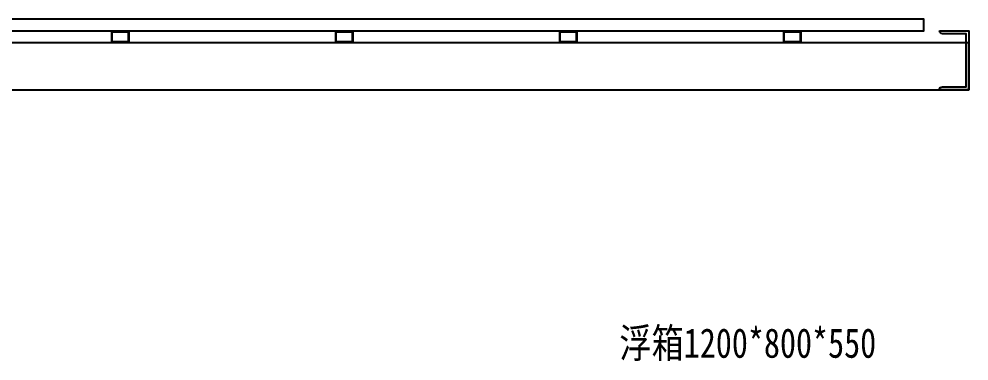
# Model space of a CAD drawing. Extents: x 36536 to 256213, y 18389 to 106449.
# Drawn here: x 233962 to 235573, y 83546 to 84126 of the extents above; entities that cross this region are included whole.
import ezdxf

# ---------------------------------------------------------------- set-up
doc = ezdxf.new("R2010")
doc.units = 0
doc.header["$LTSCALE"] = 1000
doc.header["$MEASUREMENT"] = 0
doc.layers.add('LZ标注', color=3, linetype='Continuous', lineweight=15)
doc.layers.add('W-STEEL_FRAME钢架', color=3, linetype='Continuous')
doc.layers.add('W-WOOD_FLOOR木地板', color=30, linetype='Continuous')
doc.styles.add('-宋体', font='', dxfattribs={"width": 0.8})
doc.styles.get('-宋体').set_extended_font_data('SimSun')

# ---------------------------------------------------------------- blocks, each defined once
blk = doc.blocks.new('*U445')
at = {"layer": 'LZ标注'}
for points in [[(-14.7, 10), (14.7, 10, -0.414214), (15, 9.7), (15, -9.7, -0.414214), (14.7, -10), (-14.7, -10, -0.414214), (-15, -9.7), (-15, 9.7, -0.414214)], [(-12.7, 8), (12.7, 8, -0.414214), (13, 7.7), (13, -7.7, -0.414214), (12.7, -8), (-12.7, -8, -0.414214), (-13, -7.7), (-13, 7.7, -0.414214)]]:
    blk.add_lwpolyline(points, format="xyb", close=True, dxfattribs=at)
blk = doc.blocks.new('*U446')
at = {"color": 0, "linetype": 'ByBlock', "lineweight": -2, "transparency": 16777216}
for p in [(0, 0), (380, 0), (760, 0), (1140, 0), (1520, 0), (1900, 0)]:
    blk.add_blockref('*U445', p, dxfattribs=at)

msp = doc.modelspace()

# ---------------------------------------------------------------- linework, layer by layer
at = {"layer": 'W-STEEL_FRAME钢架'}
msp.add_lwpolyline([(235523.49, 84106.193), (235573.49, 84106.193), (235573.49, 84006.193), (235523.49, 84006.193, -0.522605), (235528.49, 84011.193), (235568.49, 84011.193), (235568.49, 84101.193), (235528.49, 84101.193, -0.36079648)], format="xyb", close=True, dxfattribs=at)
at = {"layer": 'W-STEEL_FRAME钢架', "color": 1}
msp.add_lwpolyline([(233073.49, 84006.193), (235573.49, 84006.193), (235573.49, 84086.193), (233073.49, 84086.193)], close=True, dxfattribs=at)
at = {"layer": 'W-WOOD_FLOOR木地板'}
msp.add_lwpolyline([(233149.99, 84106.393), (235496.99, 84106.393), (235496.99, 84126.393), (233149.99, 84126.393)], close=True, dxfattribs=at)

# ---------------------------------------------------------------- block references
msp.add_blockref('*U446', (233373.49, 84096.193))

# ---------------------------------------------------------------- texts
at = {"color": 0, "insert": (234980.363, 83601.946), "char_height": 50, "attachment_point": 1, "style": '-宋体'}
msp.add_mtext('浮箱1200*800*550', dxfattribs=at)

doc.saveas('drawing.dxf')
